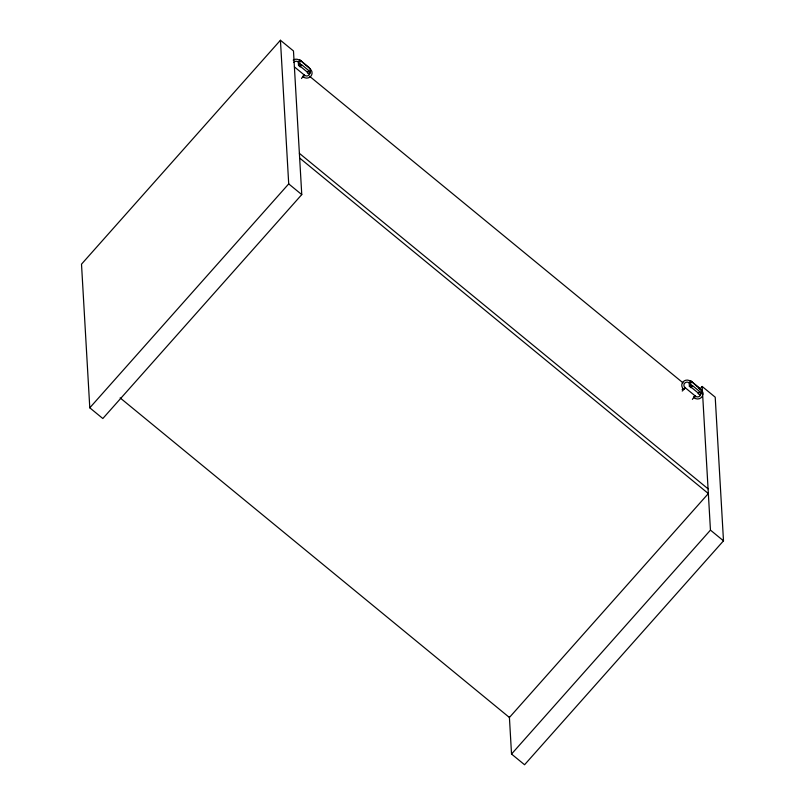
<?xml version="1.0" encoding="UTF-8"?>
<svg xmlns="http://www.w3.org/2000/svg" width="805" height="805" viewBox="0 0 805 805"><rect width="100%" height="100%" fill="white"/><g stroke="black" fill="none" stroke-linecap="round" stroke-linejoin="round"><path stroke-width="1.21" d="M303.002 76.133L303.274 76.878A5.333 5.132 -3.3 0 0 310.8 76.294A5.333 5.132 -3.3 0 0 310.227 69.059L310.418 72.5L309.029 74.06L307.409 72.732L308.768 70.588L301.483 64.601L300.124 66.755L298.504 65.416L298.303 61.975L299.691 60.415A5.333 5.132 -3.3 0 0 293.211 60.103M702.866 394.782A5.333 5.132 -3.3 0 0 701.095 389.952L701.296 393.393L699.907 394.953L698.287 393.625L699.646 391.482L692.35 385.494L691.002 387.648L689.382 386.309L690.771 384.75L690.569 381.308A5.333 5.132 -3.3 0 0 683.043 381.892A5.333 5.132 -3.3 0 0 683.626 389.127L683.908 388.835M702.433 396.06A5.333 5.132 -3.3 0 1 694.152 397.771L693.87 397.026M683.626 389.127L685.276 387.467L682.861 390.526A4.679 4.498 -3.3 0 1 682.217 391.039M280.432 40.25L81.506 264.171L89.788 407.813L102.829 418.52L301.764 194.599L293.473 50.957L280.432 40.25L288.713 183.892L89.788 407.813M299.661 59.771L310.207 68.908L309.019 67.499M298.504 65.416L299.893 63.857L299.691 60.415M300.124 66.755L301.483 64.601M303.274 76.878C306.212 73.376 303.244 75.559 301.956 77.823A4.679 4.498 -3.3 0 0 301.533 78.508M307.409 72.732L308.768 70.588M690.529 380.664L701.085 389.801L699.897 388.392M685.015 387.557A3.2 3.079 -3.3 0 1 684.663 383.22A3.2 3.079 -3.3 0 1 689.181 382.868L690.569 381.308M683.888 389.036L685.276 387.467M691.002 387.648L692.35 385.494M699.676 389.288L702.171 386.481L715.212 397.187L723.494 540.829L524.568 764.75L511.527 754.044L509.364 716.571M693.85 397.217C695.359 394.551 696.275 396.312 694.152 397.771M695.238 395.658L692.833 398.717A4.679 4.498 -3.3 0 0 692.401 399.401M698.287 393.625L699.646 391.482M511.527 754.044L710.453 530.113L702.171 386.481M299.581 59.912L300.778 60.737M690.438 380.765L691.646 381.63M301.01 60.928L308.788 67.308M691.887 381.812L699.666 388.201M299.893 63.857L301.513 65.185M308.798 71.172L310.418 72.5M690.771 384.75L692.391 386.078M699.676 392.065L701.296 393.393M300.094 66.171L307.379 72.148M690.962 387.064L698.257 393.041M309.875 76.525L683.053 382.888M294.419 66.896L304.381 75.086M685.286 387.789L695.258 395.98M299.38 153.332L708.078 488.856M299.651 158.032L708.34 493.556L509.414 717.476L120.136 397.901M288.713 183.892L301.764 194.599M710.453 530.113L723.494 540.829M689.181 382.868L689.382 386.309M293.795 62.327A3.2 3.079 -3.3 0 1 298.303 61.975M309.764 71.927A3.2 3.079 -3.3 0 1 304.662 75.308M700.773 394.41A3.2 3.079 -3.3 0 1 695.54 396.201M698.609 388.362A5.333 1.016 -50.6 0 1 699.183 388.04M682.771 389.067A4.679 4.498 -3.3 0 1 682.137 389.58M690.841 381.973A5.333 1.016 -50.6 0 1 691.404 381.661"/></g></svg>
